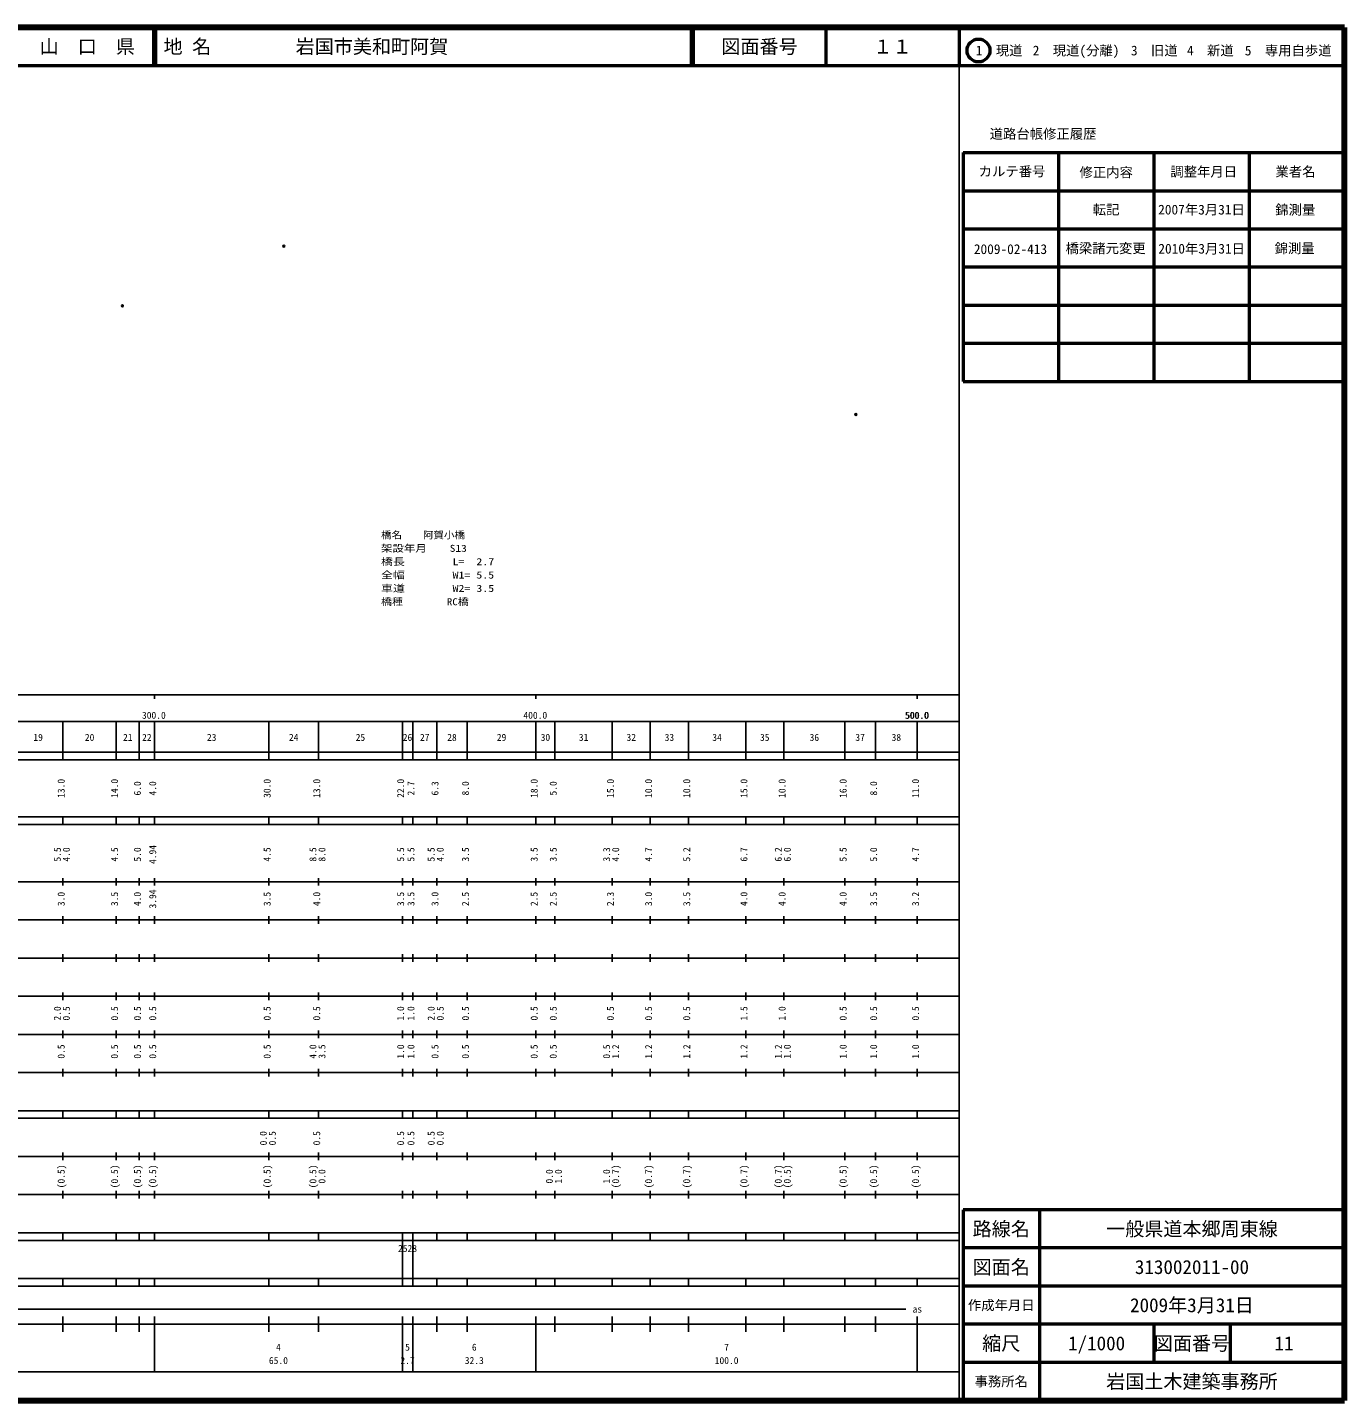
# Model space of a CAD drawing. Units: millimetres on the paper. Extents: x 40 to 680, y 20 to 380.
# Drawn here: x 334.7 to 680, y 20 to 380 of the extents above; entities that cross this region are included whole.
import ezdxf
from ezdxf.enums import TextEntityAlignment as Align

# ---------------------------------------------------------------- set-up
doc = ezdxf.new("R2010")
doc.units = ezdxf.units.MM
doc.header["$PDMODE"] = 32
doc.header["$PDSIZE"] = 0.5
for name, color, linetype in [('M-OTRS', 6, 'Continuous'), ('M-STR-HTXT', 7, 'Continuous'), ('M-TTL-TXT', 7, 'Continuous')]:
    doc.layers.add(name, color=color, linetype=linetype)
for name, color, linetype, lineweight in [('M-TTL', 2, 'Continuous', 140), ('M-TTL-BAND', 7, 'Continuous', 25), ('M-TTL-FRAM', 2, 'Continuous', 50), ('M-TTL-LINE', 7, 'Continuous', 50)]:
    doc.layers.add(name, color=color, linetype=linetype, lineweight=lineweight)
doc.styles.add('ＭＳ ゴシック', font='')
doc.styles.get('ＭＳ ゴシック').set_extended_font_data('MS Gothic')

msp = doc.modelspace()

# ---------------------------------------------------------------- linework, layer by layer
at = {"layer": 'M-OTRS'}
for p in [(401.899, 322.632), (359.587, 307.042), (551.89, 278.533)]:
    msp.add_point(p, dxfattribs=at)
at = {"layer": 'M-TTL'}
for p, q in [((680, 380), (40, 380)), ((680, 20), (680, 380)), ((40, 20), (680, 20))]:
    msp.add_line(p, q, dxfattribs=at)
at = {"layer": 'M-TTL-BAND'}
for p, q in [((579, 20), (579, 370)), ((40, 205), (579, 205)), ((368, 205), (368, 204)), ((468, 205), (468, 204)), ((568, 205), (568, 204)), ((68, 198), (579, 198)), ((344, 188), (344, 198)), ((358, 188), (358, 198)), ((364, 188), (364, 198)), ((368, 188), (368, 198)), ((398, 188), (398, 198)), ((411, 188), (411, 198)), ((433, 188), (433, 198)), ((435.7, 188), (435.7, 198)), ((442, 188), (442, 198)), ((450, 188), (450, 198)), ((468, 188), (468, 198)), ((473, 188), (473, 198)), ((488, 188), (488, 198)), ((498, 188), (498, 198)), ((508, 188), (508, 198)), ((523, 188), (523, 198)), ((533, 188), (533, 198)), ((549, 188), (549, 198)), ((557, 188), (557, 198)), ((568, 188), (568, 198)), ((40, 190), (579, 190)), ((40, 188), (579, 188)), ((40, 173), (579, 173)), ((344, 171), (344, 173)), ((358, 171), (358, 173)), ((364, 171), (364, 173)), ((368, 171), (368, 173)), ((398, 171), (398, 173)), ((411, 171), (411, 173)), ((433, 171), (433, 173)), ((435.7, 171), (435.7, 173)), ((442, 171), (442, 173)), ((450, 171), (450, 173)), ((468, 171), (468, 173)), ((473, 171), (473, 173)), ((488, 171), (488, 173)), ((498, 171), (498, 173)), ((508, 171), (508, 173)), ((523, 171), (523, 173)), ((533, 171), (533, 173)), ((549, 171), (549, 173)), ((557, 171), (557, 173)), ((568, 171), (568, 173)), ((40, 171), (579, 171)), ((40, 156), (579, 156)), ((344, 155), (344, 157)), ((358, 155), (358, 157)), ((364, 155), (364, 157)), ((368, 155), (368, 157)), ((398, 155), (398, 157)), ((411, 155), (411, 157)), ((433, 155), (433, 157)), ((435.7, 155), (435.7, 157)), ((442, 155), (442, 157)), ((450, 155), (450, 157)), ((468, 155), (468, 157)), ((473, 155), (473, 157)), ((488, 155), (488, 157)), ((498, 155), (498, 157)), ((508, 155), (508, 157)), ((523, 155), (523, 157)), ((533, 155), (533, 157)), ((549, 155), (549, 157)), ((557, 155), (557, 157)), ((568, 155), (568, 157)), ((46, 146), (579, 146)), ((344, 145), (344, 147)), ((358, 145), (358, 147)), ((364, 145), (364, 147)), ((368, 145), (368, 147)), ((398, 145), (398, 147)), ((411, 145), (411, 147)), ((433, 145), (433, 147)), ((435.7, 145), (435.7, 147)), ((442, 145), (442, 147)), ((450, 145), (450, 147)), ((468, 145), (468, 147)), ((473, 145), (473, 147)), ((488, 145), (488, 147)), ((498, 145), (498, 147)), ((508, 145), (508, 147)), ((523, 145), (523, 147)), ((533, 145), (533, 147)), ((549, 145), (549, 147)), ((557, 145), (557, 147)), ((568, 145), (568, 147)), ((344, 135), (344, 137)), ((358, 135), (358, 137)), ((364, 135), (364, 137)), ((368, 135), (368, 137)), ((398, 135), (398, 137)), ((411, 135), (411, 137)), ((433, 135), (433, 137)), ((435.7, 135), (435.7, 137)), ((442, 135), (442, 137)), ((450, 135), (450, 137)), ((468, 135), (468, 137)), ((473, 135), (473, 137)), ((488, 135), (488, 137)), ((498, 135), (498, 137)), ((508, 135), (508, 137)), ((523, 135), (523, 137)), ((533, 135), (533, 137)), ((549, 135), (549, 137)), ((557, 135), (557, 137)), ((568, 135), (568, 137)), ((52, 136), (579, 136)), ((46, 126), (579, 126)), ((344, 125), (344, 127)), ((358, 125), (358, 127)), ((364, 125), (364, 127)), ((368, 125), (368, 127)), ((398, 125), (398, 127)), ((411, 125), (411, 127)), ((433, 125), (433, 127)), ((435.7, 125), (435.7, 127)), ((442, 125), (442, 127)), ((450, 125), (450, 127)), ((468, 125), (468, 127)), ((473, 125), (473, 127)), ((488, 125), (488, 127)), ((498, 125), (498, 127)), ((508, 125), (508, 127)), ((523, 125), (523, 127)), ((533, 125), (533, 127)), ((549, 125), (549, 127)), ((557, 125), (557, 127)), ((568, 125), (568, 127)), ((52, 116), (579, 116)), ((344, 115), (344, 117)), ((358, 115), (358, 117)), ((364, 115), (364, 117)), ((368, 115), (368, 117)), ((398, 115), (398, 117)), ((411, 115), (411, 117)), ((433, 115), (433, 117)), ((435.7, 115), (435.7, 117)), ((442, 115), (442, 117)), ((450, 115), (450, 117)), ((468, 115), (468, 117)), ((473, 115), (473, 117)), ((488, 115), (488, 117)), ((498, 115), (498, 117)), ((508, 115), (508, 117)), ((523, 115), (523, 117)), ((533, 115), (533, 117)), ((549, 115), (549, 117)), ((557, 115), (557, 117)), ((568, 115), (568, 117)), ((46, 106), (579, 106)), ((344, 105), (344, 107)), ((358, 105), (358, 107)), ((364, 105), (364, 107)), ((368, 105), (368, 107)), ((398, 105), (398, 107)), ((411, 105), (411, 107)), ((433, 105), (433, 107)), ((435.7, 105), (435.7, 107)), ((442, 105), (442, 107)), ((450, 105), (450, 107)), ((468, 105), (468, 107)), ((473, 105), (473, 107)), ((488, 105), (488, 107)), ((498, 105), (498, 107)), ((508, 105), (508, 107)), ((523, 105), (523, 107)), ((533, 105), (533, 107)), ((549, 105), (549, 107)), ((557, 105), (557, 107)), ((568, 105), (568, 107)), ((40, 96), (579, 96)), ((40, 94), (579, 94)), ((344, 94), (344, 96)), ((358, 94), (358, 96)), ((364, 94), (364, 96)), ((368, 94), (368, 96)), ((398, 94), (398, 96)), ((411, 94), (411, 96)), ((433, 94), (433, 96)), ((435.7, 94), (435.7, 96)), ((442, 94), (442, 96)), ((450, 94), (450, 96)), ((468, 94), (468, 96)), ((473, 94), (473, 96)), ((488, 94), (488, 96)), ((498, 94), (498, 96)), ((508, 94), (508, 96)), ((523, 94), (523, 96)), ((533, 94), (533, 96)), ((549, 94), (549, 96)), ((557, 94), (557, 96)), ((568, 94), (568, 96)), ((49, 84), (579, 84)), ((344, 83), (344, 85)), ((358, 83), (358, 85)), ((364, 83), (364, 85)), ((368, 83), (368, 85)), ((398, 83), (398, 85)), ((411, 83), (411, 85)), ((433, 83), (433, 85)), ((435.7, 83), (435.7, 85)), ((442, 83), (442, 85)), ((450, 83), (450, 85)), ((468, 83), (468, 85)), ((473, 83), (473, 85)), ((488, 83), (488, 85)), ((498, 83), (498, 85)), ((508, 83), (508, 85)), ((523, 83), (523, 85)), ((533, 83), (533, 85)), ((549, 83), (549, 85)), ((557, 83), (557, 85)), ((568, 83), (568, 85)), ((40, 74), (579, 74)), ((344, 73), (344, 75)), ((358, 73), (358, 75)), ((364, 73), (364, 75)), ((368, 73), (368, 75)), ((398, 73), (398, 75)), ((411, 73), (411, 75)), ((433, 73), (433, 75)), ((435.7, 73), (435.7, 75)), ((442, 73), (442, 75)), ((450, 73), (450, 75)), ((468, 73), (468, 75)), ((473, 73), (473, 75)), ((488, 73), (488, 75)), ((498, 73), (498, 75)), ((508, 73), (508, 75)), ((523, 73), (523, 75)), ((533, 73), (533, 75)), ((549, 73), (549, 75)), ((557, 73), (557, 75)), ((568, 73), (568, 75)), ((40, 64), (579, 64)), ((40, 62), (579, 62)), ((344, 62), (344, 64)), ((358, 62), (358, 64)), ((364, 62), (364, 64)), ((368, 62), (368, 64)), ((398, 62), (398, 64)), ((411, 62), (411, 64)), ((433, 62), (433, 64)), ((433, 52), (433, 62)), ((435.7, 62), (435.7, 64)), ((435.7, 52), (435.7, 62)), ((442, 62), (442, 64)), ((450, 62), (450, 64)), ((468, 62), (468, 64)), ((473, 62), (473, 64)), ((488, 62), (488, 64)), ((498, 62), (498, 64)), ((508, 62), (508, 64)), ((523, 62), (523, 64)), ((533, 62), (533, 64)), ((549, 62), (549, 64)), ((557, 62), (557, 64)), ((568, 62), (568, 64)), ((40, 52), (579, 52)), ((344, 50), (344, 52)), ((358, 50), (358, 52)), ((364, 50), (364, 52)), ((368, 50), (368, 52)), ((398, 50), (398, 52)), ((411, 50), (411, 52)), ((433, 50), (433, 52)), ((435.7, 50), (435.7, 52)), ((442, 50), (442, 52)), ((450, 50), (450, 52)), ((468, 50), (468, 52)), ((473, 50), (473, 52)), ((488, 50), (488, 52)), ((498, 50), (498, 52)), ((508, 50), (508, 52)), ((523, 50), (523, 52)), ((533, 50), (533, 52)), ((549, 50), (549, 52)), ((557, 50), (557, 52)), ((568, 50), (568, 52)), ((40, 50), (579, 50)), ((71, 44), (565, 44)), ((40, 40), (579, 40)), ((344, 38), (344, 42)), ((358, 38), (358, 42)), ((364, 38), (364, 42)), ((368, 27.5), (368, 42)), ((398, 38), (398, 42)), ((411, 38), (411, 42)), ((433, 27.5), (433, 42)), ((435.7, 27.5), (435.7, 42)), ((442, 38), (442, 42)), ((450, 38), (450, 42)), ((468, 27.5), (468, 42)), ((473, 38), (473, 42)), ((488, 38), (488, 42)), ((498, 38), (498, 42)), ((508, 38), (508, 42)), ((523, 38), (523, 42)), ((533, 38), (533, 42)), ((549, 38), (549, 42)), ((557, 38), (557, 42)), ((568, 27.5), (568, 42)), ((68, 27.5), (579, 27.5))]:
    msp.add_line(p, q, dxfattribs=at)
at = {"layer": 'M-TTL-FRAM'}
for p, q in [((580, 347.197), (580, 287.197)), ((580, 347.197), (680, 347.197)), ((580, 287.197), (680, 287.197)), ((680, 70), (580, 70)), ((580, 70), (580, 20))]:
    msp.add_line(p, q, dxfattribs=at)
at = {"layer": 'M-TTL-LINE'}
for p, q in [((367.75, 380), (367.75, 370)), ((368.25, 380), (368.25, 370)), ((508.747, 380), (508.747, 370)), ((509.247, 380), (509.247, 370)), ((543.997, 380), (543.997, 370)), ((579, 380), (579, 370)), ((40, 370), (680, 370)), ((605, 347.197), (605, 287.197)), ((630, 347.197), (630, 287.197)), ((655, 347.197), (655, 287.197)), ((580, 337.197), (680, 337.197)), ((580, 327.197), (680, 327.197)), ((580, 317.197), (680, 317.197)), ((580, 307.197), (680, 307.197)), ((580, 297.197), (680, 297.197)), ((600, 70), (600, 20)), ((680, 60), (580, 60)), ((680, 50), (580, 50)), ((680, 40), (580, 40)), ((630, 40), (630, 30)), ((650, 40), (650, 30)), ((680, 30), (580, 30))]:
    msp.add_line(p, q, dxfattribs=at)
msp.add_circle((584.031, 373.958), 3, dxfattribs=at)

# ---------------------------------------------------------------- texts
at = {"layer": 'M-STR-HTXT', "style": 'ＭＳ ゴシック'}
for s, width, p in [('橋名\u3000\u3000阿賀小橋', 1.1, (427.402, 245.466)), ('架設年月\u3000\u3000S13', 1.2, (427.402, 241.966)), ('橋長\u3000\u3000\u3000\u3000L=  2.7', 1.25, (427.402, 238.466)), ('全幅\u3000\u3000\u3000\u3000W1= 5.5', 1.25, (427.402, 234.966)), ('車道\u3000\u3000\u3000\u3000W2= 3.5', 1.25, (427.402, 231.466)), ('橋種\u3000\u3000\u3000\u3000RC橋', 1.15, (427.402, 227.966))]:
    msp.add_text(s, height=1.833, dxfattribs=dict(at, width=width)).set_placement(p, align=Align.BOTTOM_LEFT)
at = {"layer": 'M-TTL-BAND', "style": 'ＭＳ ゴシック'}
for s, p in [('300.0', (367.844, 198.195)), ('400.0', (467.844, 198.195)), ('500.0', (567.844, 198.195)), ('500.0', (568, 198.195)), ('19', (337.5, 192.405)), ('20', (351, 192.405)), ('21', (361, 192.405)), ('22', (366, 192.405)), ('23', (383, 192.405)), ('24', (404.5, 192.405)), ('25', (422, 192.405)), ('26', (434.35, 192.405)), ('27', (438.85, 192.405)), ('28', (446, 192.405)), ('29', (459, 192.405)), ('30', (470.5, 192.405)), ('31', (480.5, 192.405)), ('32', (493, 192.405)), ('33', (503, 192.405)), ('34', (515.5, 192.405)), ('35', (528, 192.405)), ('36', (541, 192.405)), ('37', (553, 192.405)), ('38', (562.5, 192.405)), ('as', (568, 42.5)), ('4', (400.5, 32.523)), ('5', (434.35, 32.523)), ('6', (451.85, 32.523)), ('7', (518, 32.523)), ('65.0', (400.5, 29.033)), ('2.7', (434.35, 29.033)), ('32.3', (451.85, 29.033)), ('100.0', (518, 29.033))]:
    msp.add_text(s, height=1.833, dxfattribs=at).set_placement(p, align=Align.BOTTOM_CENTER)
for s, p in [('13.0', (345, 180.5)), ('14.0', (359, 180.5)), ('6.0', (365, 180.5)), ('4.0', (369, 180.5)), ('30.0', (399, 180.5)), ('13.0', (412, 180.5)), ('22.0', (434, 180.5)), ('2.7', (436.7, 180.5)), ('6.3', (443, 180.5)), ('8.0', (451, 180.5)), ('18.0', (469, 180.5)), ('5.0', (474, 180.5)), ('15.0', (489, 180.5)), ('10.0', (499, 180.5)), ('10.0', (509, 180.5)), ('15.0', (524, 180.5)), ('10.0', (534, 180.5)), ('16.0', (550, 180.5)), ('8.0', (558, 180.5)), ('11.0', (569, 180.5)), ('5.5', (344, 163.174)), ('4.0', (346.37, 163.174)), ('4.5', (359, 163.174)), ('5.0', (365, 163.174)), ('4.94', (369, 163.174)), ('4.5', (399, 163.174)), ('8.5', (411, 163.174)), ('8.0', (413.37, 163.174)), ('5.5', (434, 163.174)), ('5.5', (436.7, 163.174)), ('5.5', (442, 163.174)), ('4.0', (444.37, 163.174)), ('3.5', (451, 163.174)), ('3.5', (469, 163.174)), ('3.5', (474, 163.174)), ('3.3', (488, 163.174)), ('4.0', (490.37, 163.174)), ('4.7', (499, 163.174)), ('5.2', (509, 163.174)), ('6.7', (524, 163.174)), ('6.2', (533, 163.174)), ('6.0', (535.37, 163.174)), ('5.5', (550, 163.174)), ('5.0', (558, 163.174)), ('4.7', (569, 163.174)), ('3.0', (345, 151.5)), ('3.5', (359, 151.5)), ('4.0', (365, 151.5)), ('3.94', (369, 151.5)), ('3.5', (399, 151.5)), ('4.0', (412, 151.5)), ('3.5', (434, 151.5)), ('3.5', (436.7, 151.5)), ('3.0', (443, 151.5)), ('2.5', (451, 151.5)), ('2.5', (469, 151.5)), ('2.5', (474, 151.5)), ('2.3', (489, 151.5)), ('3.0', (499, 151.5)), ('3.5', (509, 151.5)), ('4.0', (524, 151.5)), ('4.0', (534, 151.5)), ('4.0', (550, 151.5)), ('3.5', (558, 151.5)), ('3.2', (569, 151.5)), ('2.0', (344, 121.5)), ('0.5', (346.37, 121.5)), ('0.5', (359, 121.5)), ('0.5', (365, 121.5)), ('0.5', (369, 121.5)), ('0.5', (399, 121.5)), ('0.5', (412, 121.5)), ('1.0', (434, 121.5)), ('1.0', (436.7, 121.5)), ('2.0', (442, 121.5)), ('0.5', (444.37, 121.5)), ('0.5', (451, 121.5)), ('0.5', (469, 121.5)), ('0.5', (474, 121.5)), ('0.5', (489, 121.5)), ('0.5', (499, 121.5)), ('0.5', (509, 121.5)), ('1.5', (524, 121.5)), ('1.0', (534, 121.5)), ('0.5', (550, 121.5)), ('0.5', (558, 121.5)), ('0.5', (569, 121.5)), ('0.5', (345, 111.5)), ('0.5', (359, 111.5)), ('0.5', (365, 111.5)), ('0.5', (369, 111.5)), ('0.5', (399, 111.5)), ('4.0', (411, 111.5)), ('3.5', (413.37, 111.5)), ('1.0', (434, 111.5)), ('1.0', (436.7, 111.5)), ('0.5', (443, 111.5)), ('0.5', (451, 111.5)), ('0.5', (469, 111.5)), ('0.5', (474, 111.5)), ('0.5', (488, 111.5)), ('1.2', (490.37, 111.5)), ('1.2', (499, 111.5)), ('1.2', (509, 111.5)), ('1.2', (524, 111.5)), ('1.2', (533, 111.5)), ('1.0', (535.37, 111.5)), ('1.0', (550, 111.5)), ('1.0', (558, 111.5)), ('1.0', (569, 111.5)), ('0.0', (398, 88.764)), ('0.5', (400.37, 88.764)), ('0.5', (412, 88.764)), ('0.5', (434, 88.764)), ('0.5', (436.7, 88.764)), ('0.5', (442, 88.764)), ('0.0', (444.37, 88.764)), ('(0.5)', (345, 78.764)), ('(0.5)', (359, 78.764)), ('(0.5)', (365, 78.764)), ('(0.5)', (369, 78.764)), ('(0.5)', (399, 78.764)), ('(0.5)', (411, 78.764)), ('0.0', (413.37, 78.764)), ('0.0', (473, 78.764)), ('1.0', (475.37, 78.764)), ('1.0', (488, 78.764)), ('(0.7)', (490.37, 78.764)), ('(0.7)', (499, 78.764)), ('(0.7)', (509, 78.764)), ('(0.7)', (524, 78.764)), ('(0.7)', (533, 78.764)), ('(0.5)', (535.37, 78.764)), ('(0.5)', (550, 78.764)), ('(0.5)', (558, 78.764)), ('(0.5)', (569, 78.764))]:
    msp.add_text(s, height=1.833, rotation=90, dxfattribs=at).set_placement(p, align=Align.BOTTOM_CENTER)
msp.add_text('2528', height=1.833, dxfattribs=at).set_placement((431.85, 58.405), align=Align.BOTTOM_LEFT)
at = {"layer": 'M-TTL-TXT', "style": 'ＭＳ ゴシック'}
for s, height, p in [('山\u3000口\u3000県', 3.666, (350.375, 375)), ('図面番号', 3.666, (526.622, 375)), ('１１', 3.666, (561.497, 375)), ('1\u3000現道', 2.566, (589.448, 373.958)), ('2\u3000現道(分離)', 2.566, (609.619, 373.958)), ('3\u3000旧道', 2.566, (630.121, 373.958)), ('4\u3000新道', 2.566, (644.824, 373.958)), ('5\u3000専用自歩道', 2.566, (665.228, 373.958)), ('道路台帳修正履歴', 2.566, (600.968, 352.113)), ('カルテ番号', 2.566, (592.839, 342.277)), ('修正内容', 2.566, (617.509, 342.023)), ('調整年月日', 2.566, (643.089, 342.197)), ('業者名', 2.566, (667.134, 342.197)), ('転記', 2.566, (617.5, 332.245)), ('2007年3月31日', 2.566, (642.5, 332.245)), ('錦測量', 2.566, (667.077, 332.189)), ('2009-02-413', 2.566, (592.42, 321.882)), ('橋梁諸元変更', 2.566, (617.368, 322.111)), ('2010年3月31日', 2.566, (642.544, 321.997)), ('錦測量', 2.566, (666.919, 322.111)), ('路線名', 3.666, (590, 65)), ('路線名', 3.666, (590, 65)), ('一般県道本郷周東線', 3.666, (640, 65)), ('図面名', 3.666, (590, 55)), ('図面名', 3.666, (590, 55)), ('313002011-00', 3.666, (640, 55)), ('2009年3月31日', 3.666, (640, 45)), ('作成年月日', 2.566, (590, 45)), ('作成年月日', 2.566, (590, 45)), ('縮尺', 3.666, (590, 35)), ('縮尺', 3.666, (590, 35)), ('1/1000', 3.666, (615, 35)), ('図面番号', 3.666, (640, 35)), ('図面番号', 3.666, (640, 35)), ('11', 3.666, (664.125, 35)), ('事務所名', 2.566, (590, 25)), ('事務所名', 2.566, (590, 25)), ('岩国土木建築事務所', 3.666, (640, 25))]:
    msp.add_text(s, height=height, dxfattribs=at).set_placement(p, align=Align.MIDDLE_CENTER)
for s, p in [('地 名', (370.38, 375)), ('岩国市美和町阿賀', (405.024, 375))]:
    msp.add_text(s, height=3.666, dxfattribs=at).set_placement(p, align=Align.MIDDLE_LEFT)

doc.saveas('drawing.dxf')
